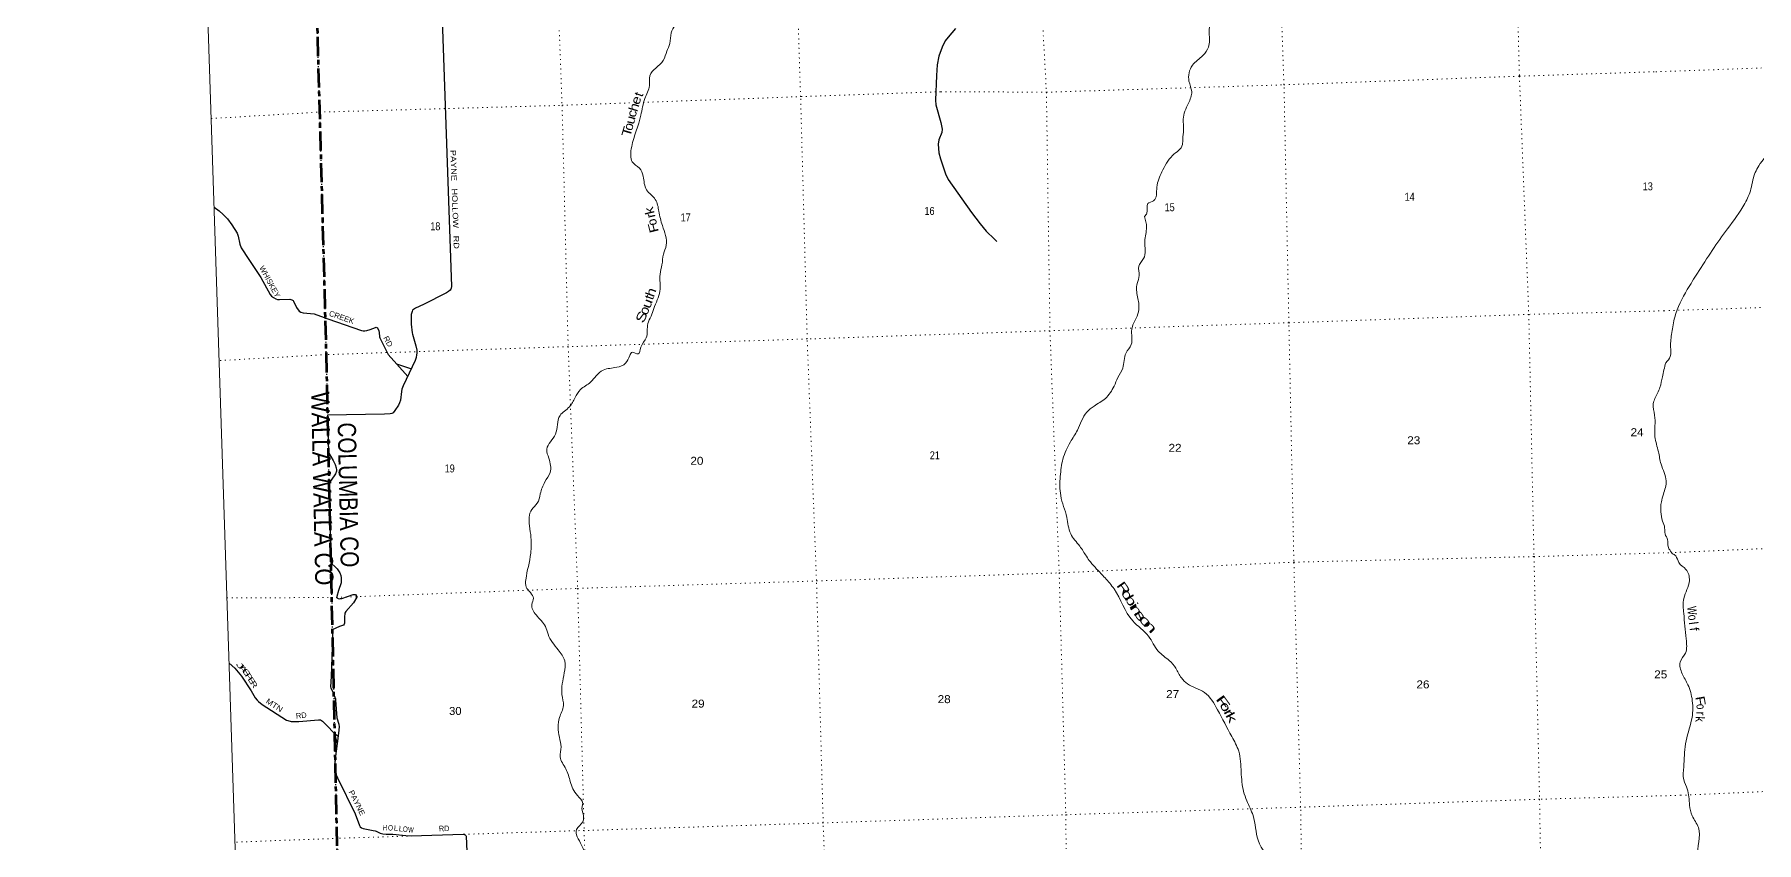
# Model space of a CAD drawing. Header units: feet. Extents: x 757852 to 1040949, y -536576 to -344549.
# Drawn here: x 757852 to 795673, y -487262 to -469519 of the extents above; entities that cross this region are included whole.
import ezdxf
from ezdxf.enums import TextEntityAlignment as Align

# ---------------------------------------------------------------- set-up
doc = ezdxf.new("R2010")
doc.units = ezdxf.units.FT
doc.header["$LTSCALE"] = 70
doc.linetypes.add('DOTTED', pattern=[1.5, 0.3, -1.2])
doc.linetypes.add('LONG_DASH_SHORT_DASH', pattern=[9.9, 6, -1.2, 1.5, -1.2])
for name, color, linetype, lineweight in [('11', 7, 'LONG_DASH_SHORT_DASH', 60), ('29', 7, 'Continuous', 25), ('31', 7, 'Continuous', 13), ('39', 7, 'Continuous', 13), ('4', 7, 'Continuous', 13), ('6', 7, 'DOTTED', 25), ('7', 7, 'DOTTED', 13)]:
    doc.layers.add(name, color=color, linetype=linetype, lineweight=lineweight)
for name, color, linetype in [('12', 7, 'Continuous'), ('30', 7, 'Continuous'), ('41', 7, 'Continuous')]:
    doc.layers.add(name, color=color, linetype=linetype)

msp = doc.modelspace()

# ---------------------------------------------------------------- linework, layer by layer
at = {"layer": '11'}
msp.add_lwpolyline([(761378.42, -460644.66), (763820.63, -460566.83), (764257.69, -476521.98), (764572.3, -490844.45)], dxfattribs=at)
at = {"layer": '29'}
for p, q in [((765805.4, -476751.8), (766129.5, -476857.95)), ((764433.3, -484859.55), (764520.39, -484926.59))]:
    msp.add_line(p, q, dxfattribs=at)
for points in [[(766799.74, -468988.6), (767012.18, -475055.11), (767003.63, -475089.35), (766994.6, -475109.4), (766978.57, -475133.47), (766947.5, -475161.56), (766901.87, -475190.73), (766399.6, -475446.78), (766220.87, -475530.61), (766175.77, -475558.69), (766157.73, -475574.74), (766144.7, -475598.8), (766127.34, -475671.58), (766124.65, -475711.12), (766125.83, -475883.88), (766148.71, -476072.16), (766154.6, -476101.23), (766230.62, -476353.15), (766246.93, -476449.24), (766248.94, -476519.44), (766244.93, -476553.54), (766236.91, -476609.7), (766214.49, -476678.04), (765952.37, -477232.91), (765922.21, -477305.69), (765910.15, -477362.39), (765889.72, -477547.25), (765872.09, -477606.55), (765850.04, -477656.7), (765768.19, -477775.33), (765727.77, -477825.18), (765699.71, -477843.23), (765662.05, -477850.74), (765537.78, -477858.65), (764285.54, -477875.32), (764308.59, -478695.67), (764414.12, -478873.07), (764456.92, -478960.42), (764477.28, -479033.28), (764482.98, -479076.76), (764482.98, -479106.84), (764467.23, -479163.75), (764369.73, -479307.42), (764323.63, -479385.64), (764362.22, -481121.61), (764479.48, -481228.92), (764503.29, -481253.09), (764558.66, -481341.24), (764581.71, -481399.41), (764591.69, -481450.55), (764590.73, -481513.73), (764585.72, -481557.86), (764531.83, -481724.76), (764491.51, -481858.72), (764490.01, -481877.77), (764492.67, -481888.18), (764505.04, -481896.83), (764525.58, -481902.85), (764550.14, -481907.86), (764575.7, -481906.86), (764601.51, -481900.78), (764854.05, -481818.76), (764885.89, -481814.59), (764900.93, -481819.61), (764919.97, -481835.65), (764929.33, -481850.44), (764933, -481866.74), (764932, -481874.77), (764855.51, -481996.93), (764688.61, -482186.39), (764670.41, -482223.76), (764658.37, -482313.48), (764663.89, -482444.41), (764657.14, -482469.71), (764637.84, -482488.53), (764552.27, -482521.06), (764390.78, -482590.81), (764395.29, -482757.3)], [(778082.96, -469385.33), (777917.12, -469575.93), (777850.98, -469660.17), (777784.38, -469799.18), (777712.08, -469995.68), (777674.59, -470189.67), (777662.85, -470419.72), (777644.52, -470959.85), (777648.52, -471064.94), (777760.77, -471449.87), (777786.84, -471601.66), (777781.76, -471675.48), (777710.67, -471830.31), (777697.2, -471930.43), (777714.68, -472115.11), (777751.11, -472247.12), (777859, -472576.42), (777917.8, -472704.43), (778433.99, -473425.1), (778618.55, -473679.62), (778754.98, -473835.98), (778940.18, -474015.93), (778989.87, -474064.43)], [(761796.73, -473311.12), (761910.21, -473393.52), (761996.4, -473469.73), (762090.62, -473570.02), (762184.61, -473700.86), (762302.62, -473881.37), (762329.15, -473945.09), (762363.23, -474125.61), (762390.89, -474204.99), (762559.33, -474458), (762824.55, -474854.16), (763026.84, -475228.26), (763059.78, -475264.87), (763099.87, -475296.96), (763154, -475325.04), (763192.08, -475335.07), (763233.12, -475339.92), (763461.85, -475332.74), (763506.79, -475345.1), (763530.84, -475361.14), (763543.52, -475376.23), (763606.07, -475516.44), (763665.14, -475591.8), (763703.23, -475619.88), (763752.28, -475633.99), (763995.98, -475656.38), (764296.44, -475761.09), (765033.38, -476018.29), (765069.29, -476025.04), (765108.38, -476027.04), (765149.47, -476021.03), (765225.51, -475996.24), (765344.6, -475950.45), (765357.94, -475946.82), (765372.98, -475950.83), (765389.01, -475962.86), (765415.16, -476024.32), (765424.09, -476061.14), (765427.3, -476158.1), (765434.11, -476183.49), (765619.92, -476544.52), (765813.34, -476760.71), (766049.99, -477026.26)], [(764395.29, -482757.3), (764366.49, -483620.09), (764352.09, -483843.57), (764362.13, -483872.28), (764390.34, -483922.99), (764461.37, -484104.06), (764466.66, -484137.61), (764490.15, -484521.39), (764537.98, -484660.85), (764542.42, -484718.8), (764529, -484860.07), (764448.37, -485483.24), (764448.42, -485572.33), (764454.49, -485643.88), (764473.68, -485757.63), (764507.83, -485841.49), (764898.24, -486631.37), (764988.56, -486886.32), (765008.2, -486914.4), (765034.15, -486938.26), (765069.42, -486952.57), (765294.41, -486995.82), (765331.58, -487002.84), (765354.62, -487011.53), (765444.32, -487057.46), (765474.68, -487066.01), (765504.85, -487071.63), (765579.64, -487078.08), (765726.47, -487076.3), (766009.2, -487106.72), (766127.05, -487112.34), (767264.14, -487081.45), (767292.2, -487087.07), (767311.84, -487095.49), (767327.28, -487108.13), (767334.29, -487119.36), (767412.19, -488952.29)], [(762127.43, -483324.81), (762251.97, -483436.25), (762400.3, -483608.74), (762613.38, -483933.51), (762700.38, -484084.96), (762741.07, -484134.24), (762773.14, -484166.33), (762851.4, -484228.4), (763389.53, -484573.5), (763418.67, -484585.03), (763490.75, -484603.59), (763542.87, -484607.6), (763660.31, -484605.48), (764088.89, -484566), (764137.21, -484569.49), (764159.25, -484579.52), (764180.3, -484595.56), (764271.52, -484692.42), (764433.3, -484859.55), (764500.25, -485082.21)]]:
    msp.add_lwpolyline(points, dxfattribs=at)
at = {"layer": '39'}
for points in [[(787597.55, -448813.9), (787524.59, -449077.08), (787650.69, -449286.79), (788034.64, -449681.28), (788324.89, -450041.18), (788412.57, -450300.4), (788388.08, -450682.01), (788438.05, -451010.75), (788386.31, -451193), (788339.36, -451397.11), (788290.85, -451725.51), (788500.54, -452136.49), (788610.59, -452571.2), (788625.87, -452773), (788715.13, -453076.24), (788648.12, -453449.41), (788688.71, -453740.43), (788654.59, -453910), (788594.75, -454146.65), (788524.98, -454422.47), (788497.12, -454729.09), (788469.26, -455314.45), (788436.76, -455662.89), (788455.33, -455923.05), (788473.91, -456248.25), (788301.89, -456459.72), (788057.55, -456931.63), (788110.53, -457063.91), (788097.13, -457194.64), (787935.85, -457405), (787717.88, -457715.64), (787702.91, -457914.56), (787623.51, -458390.37), (787435.86, -458818.1), (787269.43, -459052.69), (787230.95, -459268.51), (787062.15, -459549.28), (787055.06, -459743.9), (786992.5, -460185.02), (786769.73, -460473.8), (786771.32, -460910.53), (786880.66, -461325.24), (787004.1, -461460.91), (787024.26, -461910.98), (786802.23, -462668.59), (786680.53, -462973.65), (786533.08, -463009.18), (786320.61, -463081.19), (786321.92, -463341.61), (786254.47, -463534.46), (786212.12, -463754.43), (786273.35, -464060.72), (786069.21, -464364.84), (786081.34, -464590.8), (786008.45, -464855.98), (785976.56, -465087.59), (785831.27, -465295.35), (785802.47, -465669.1), (785640.91, -465871.45), (785371.9, -466159.95), (785362.81, -466410.74), (785321.31, -466654.72), (785236.16, -466858.25), (785002.2, -466947.08), (784916.05, -467178.69), (784878.14, -467466.62), (784720.45, -467720.93), (784430.58, -468100.36), (784353.39, -468245.48), (784239.5, -468488.15), (784116.72, -468707.1), (783879.39, -468926.29), (783686.65, -469211.95), (783652.47, -469491.73), (783637.21, -469794.84), (783515.22, -469979.7), (783283.84, -470196.67), (783207.94, -470546.12), (783268.38, -470774.29), (783195.13, -471029.47), (783080.96, -471376.34), (783091.36, -471610.38), (783070.59, -471815.52), (783064.86, -471935.95), (782846.45, -472178.49), (782614.07, -472535.75), (782501.55, -472872.53), (782427.8, -473169.8), (782305.51, -473234.45), (782284.88, -473443.6), (782233.27, -473517.64)], [(793677.49, -476727.41), (793777.94, -476586.93), (793785.02, -476379.67), (793812.59, -476065.19), (793877.43, -475725.31), (794152.05, -475118.93), (794374.89, -474763.56), (794701.12, -474259.91), (795034.36, -473786.18), (795416.96, -473228.34), (795548.82, -472912.27), (795594.12, -472707.72), (795720.44, -472405.92), (796031.53, -471989.22), (796163.99, -471691.22), (796247.78, -471258.23), (796369.85, -470829.96), (796632.37, -470221.99), (796732.77, -469685.93), (796777.56, -469346.74), (796709.66, -468818.49), (796652.41, -468368.26), (796526.15, -467954.57), (796313.09, -467525.78), (795865.97, -466759.37), (795851.23, -466380.03), (795963.83, -466028.45), (795894.35, -465572.61), (795741.73, -465031.2), (795696.37, -464815.7), (795598.66, -464475.39), (795405.43, -464218.76), (795310.8, -463910.51), (795179.4, -463044.79), (794958.98, -462576.06), (794891.24, -462351.28), (794781.77, -462019.42), (794923.28, -461572.38), (794958.9, -461139.05), (794784.42, -460783.29), (794746.18, -460481.13), (794707.32, -460100.61), (794741.31, -459619.09), (794843.07, -458705.14), (794742.69, -458165.95), (794535.67, -457797.25), (794216.73, -457388.47), (793946.37, -457039.76), (793779.11, -456898.81), (793488.44, -456309.9), (793494.31, -456066.51), (793378.24, -455537.91), (793182.78, -454908.04), (793171.16, -454464.03), (793405.98, -454212.49), (793406.25, -453981.36), (793426.64, -453572.66), (793354.77, -452747.1), (793256.33, -452205.83), (792993.49, -451728.52), (792928.32, -451401.15), (792891.01, -451305.97), (792804.84, -451256.77)], [(772122.47, -468316.85), (772090.72, -468440.25), (772148.87, -468716.6), (772155.83, -468854.59), (772059.78, -468978.37), (772010.97, -469130.46), (771921.3, -469320.13), (771836.66, -469481.56), (771807.06, -469721.09), (771740.69, -469887.85), (771661.56, -470091.16), (771366.1, -470426.72), (771357.8, -470643.42), (771259.39, -470925.58), (771170.09, -471293.56), (770969.56, -471978.23), (770948.56, -472177.37), (770981.76, -472318.4), (771137.32, -472452.88), (771220.12, -472632.14), (771295.18, -472931.9), (771487.59, -473141.15), (771565.3, -473402.75), (771642.88, -473716.45), (771728.7, -474148.05), (771667.42, -474344.68), (771633.67, -474580.36), (771592.75, -474784.25), (771590.04, -475157.03), (771452.93, -475536.8), (771394.66, -475705.27), (771324.13, -475868.18), (771289.1, -476180.04), (771169.83, -476384.83), (771110.91, -476535.29), (770980.88, -476496.04), (770925.25, -476570.23), (770834.8, -476737.89), (770639.04, -476827.31), (770343.78, -476888.36), (770189.46, -477012.31), (770065.81, -477151.14), (769842.67, -477317.71), (769724.33, -477492.41), (769600.98, -477695.36), (769394.76, -477885.34), (769294.99, -478297.79), (769186.4, -478464.12), (769103.76, -478625.47), (769149.14, -478826.16), (769176.33, -479135.71), (769061.21, -479344.36), (768962.09, -479606.51), (768895.15, -479813.37), (768773.37, -479948.12), (768723.92, -480306.61), (768757.27, -480563.84), (768751.55, -480908.68), (768643.84, -481491.73), (768651.59, -481651.74), (768809.15, -481898.35), (768775.83, -482033.83), (768868.52, -482264.81), (769072.61, -482519.72), (769130.9, -482687.86), (769354.28, -483032.21), (769497.51, -483271.34), (769488.92, -483536.14), (769437.69, -484012.91), (769468.52, -484256.21), (769383.38, -484515.83), (769380.89, -484950.72), (769418.6, -485161.7), (769398.26, -485378.85), (769522.35, -485644.74), (769620.78, -485923.6), (769776.42, -486228.39), (769893.2, -486402.38), (769877.93, -486481.08), (769901.31, -486628.49), (769893.57, -486805.09), (769757.03, -486976.47), (769869.8, -487318.91), (770031.47, -487903.98), (770120.51, -488257.33), (770096.22, -488420.53), (770057.66, -488578.24), (769917.32, -488811.87), (769913.75, -489104.53), (769852.26, -489407.36), (769796.65, -489649.86)], [(782233.27, -473517.64), (782275.79, -473750.49), (782238.74, -474062.43), (782212.17, -474442.11), (782103.65, -474610.44), (782116.78, -474808.31), (782068.83, -474984.41), (782079.45, -475280.55), (782107.49, -475558.02), (782046.07, -475750.65), (781952.18, -475990.56), (781940.15, -476327.62), (781826.18, -476512.18), (781753.73, -476845.47), (781648.58, -477051.74), (781563, -477243.26), (781371.55, -477508.84), (781122.39, -477678.38), (780964.34, -477810.48), (780757.55, -478208.87), (780604.02, -478467.03), (780440.6, -478841.77), (780381.91, -479222.63), (780391.03, -479645.06), (780524.74, -480122.98), (780610.06, -480484.48), (780808.63, -480753.61), (780955.31, -480976.58), (781042.19, -481101.59), (781180.4, -481256.75), (781364.2, -481450.29), (781561.84, -481693.41), (781972.83, -482393.45), (782320.65, -482733.18), (782533.34, -483059.89), (782771.77, -483263.43), (782920.66, -483436.23), (783040.81, -483648.16), (783174.14, -483779.46), (783546.68, -483968), (783835.65, -484347.98), (784148.21, -484937.47), (784300.34, -485256.41), (784355.05, -485717.23), (784408.48, -486142.02), (784478.02, -486343.81), (784614.23, -486667.35), (784728.23, -487212.12), (785074.05, -487776.33), (785286.6, -488099.04), (785483.6, -488380.25), (785566.26, -488667.71), (785688.05, -488813.46), (785825.12, -489104.92), (785923.05, -489257.57), (786019.97, -489382.2), (786143.56, -489521.88), (786365.78, -489665.9), (786523.06, -489848.41), (786666.01, -490103.9)], [(793677.49, -476727.41), (793606.25, -477038.61), (793550.27, -477271.11), (793440.4, -477513.62), (793404.2, -477625.17), (793435.4, -477878.47), (793442.3, -478351.08), (793518.44, -478680.86), (793576.52, -478955.2), (793688.14, -479321.73), (793628.37, -479616.49), (793582.15, -479784.5), (793611.41, -480208.19), (793654.93, -480356.85), (793663.54, -480484.76), (793720.39, -480612.89), (793729.64, -480758.81), (793749.57, -480810.17), (793822.14, -480915.66)], [(794103.05, -489001.22), (794158.2, -488570.36), (794267.61, -488243.02), (794407.96, -487940.73), (794375.85, -487582.08), (794396.17, -486932.21), (794259.06, -486673.65), (794203.07, -486440.43), (794151.06, -486086.49), (794074.03, -485884.14), (794074.62, -485602.75), (794111.82, -485097.01), (794246.62, -484569.81), (794262.53, -484147.2), (794164.48, -483796.85), (794040.01, -483555.95), (793997.24, -483298.16), (794111.03, -483101.29), (794126.71, -482791.24), (794073.83, -482232.33), (794074.8, -481902.69), (794198.02, -481508.54), (794121.58, -481263.97), (793966.14, -481116.58), (793897.01, -480970.23), (793822.14, -480915.66)]]:
    msp.add_spline(points, degree=3, dxfattribs=at)
at = {"layer": '4'}
for points in [[(1039242.56, -525836.22), (1018370.82, -526769.91), (986566.33, -528148.83), (954759.98, -529484.01), (922951.82, -530775.43), (891141.91, -532023.1), (859330.32, -533227.02), (827517.11, -534387.17), (795702.32, -535503.56), (763886.04, -536576.2), (757851.71, -353854.74), (789416.66, -352790.58), (820980.12, -351683.01), (852542.04, -350532.02), (884102.33, -349337.62), (915660.96, -348099.8), (947217.84, -346818.58), (978772.94, -345493.96), (1000559.5, -344549.37)], [(1039242.56, -525836.22), (1018370.82, -526769.91), (986566.33, -528148.83), (954759.98, -529484.01), (922951.82, -530775.43), (891141.91, -532023.1), (859330.32, -533227.02), (827517.11, -534387.17), (795702.32, -535503.56), (763886.04, -536576.2), (757851.71, -353854.74)]]:
    msp.add_lwpolyline(points, dxfattribs=at)
at = {"layer": '6'}
msp.add_lwpolyline([(763329.2, -445162.53), (763535.17, -449951.63), (763674.48, -455292.19), (763820.63, -460566.83), (763961.74, -465915.32), (764111.48, -471226.37), (764255.41, -476550.19), (764377.3, -481886.8), (764491.05, -487180.41), (764572.3, -490844.45)], dxfattribs=at)
at = {"layer": '7'}
for points in [[(789864.36, -444268.08), (790016.91, -449138.84), (790149.12, -454449.61), (790240.76, -459805.96), (790327.89, -465148.45), (790465.26, -470434.99), (790670.94, -475664.88), (790785.38, -480984.33), (790908.13, -486311.47), (790969.31, -489955.07)], [(779125.89, -444633.74), (779214.27, -449415.65), (779371.43, -454749.53), (779555.25, -460154.56), (779785.38, -465449.67), (780077.3, -470786.57), (780154.67, -476025.23), (780357.49, -481343.4), (780503.54, -486647.64), (780532, -490310.34)], [(785713.12, -490134.58), (785660.85, -486486.24), (785510.93, -481073.94), (785401.88, -475848.47), (785294.9, -470624.93), (785100.83, -465326.47), (784905.18, -459984), (784716.84, -454621.22), (784565.27, -449275.1), (784474.94, -444452.23)], [(768592.59, -444987.54), (768751.05, -449741.97), (768904.48, -455084.01), (769071.67, -460417.52), (769241.09, -465756.96), (769439.89, -471075.27), (769573.68, -476373.96), (769782.16, -481681.9), (769924.48, -486994.29), (770025.82, -490663.19)], [(775308.68, -490486.36), (775174.19, -486831.46), (775027.43, -481507.21), (774823.17, -476205.13), (774678.63, -470886.8), (774503.49, -465611.69), (774294.57, -460291.75), (774128.95, -454890.05), (773985.99, -449559.65), (773835.91, -444812.04)], [(793460.5, -470337.78), (795764.64, -470255.91), (801181.28, -470039.12), (806530.92, -469858.81), (811999.89, -469658.11)], [(771218.53, -471010.6), (774688.6, -470884.43), (777755.66, -470776.58), (780077.3, -470786.57), (785294.9, -470624.93), (790465.26, -470434.99), (793460.5, -470337.78)], [(761732.47, -471365.21), (764113.8, -471224.05), (769439.89, -471075.27), (770919.27, -471021.48)], [(793641.05, -475586.13), (795928.4, -475511.82), (801332.63, -475317.17), (806704.79, -475122.99), (812039.79, -474944.09)], [(793641.05, -475586.13), (790670.94, -475664.88), (785401.88, -475848.47), (780154.67, -476025.23), (774823.17, -476205.13), (769573.68, -476373.96), (764257.74, -476549.02), (761908.02, -476681.35)], [(810929.93, -480317.9), (806867.02, -480467.05), (801543.04, -480634.42), (796108.08, -480796.51), (793823.72, -480895.99)], [(762079.95, -481887.3), (764374.98, -481884.47), (769782.16, -481681.9), (775031.87, -481519.07), (780355.41, -481341.47), (785512.08, -481105.96), (790785.38, -480984.33), (793823.72, -480895.99)], [(794007.02, -486224.24), (796288.16, -486123.56), (801706.87, -485932.66), (807016.77, -485763.76), (812370.28, -485579.3)], [(794007.02, -486224.24), (790908.13, -486311.47), (785660.85, -486486.24), (780533.79, -486650.53), (775174.19, -486831.46), (764517.44, -487169.45), (762257.17, -487253.48)]]:
    msp.add_lwpolyline(points, dxfattribs=at)

# ---------------------------------------------------------------- texts
at = {"layer": '12'}
for s, width, p in [('WALLA WALLA CO', 0.9, (763927.27, -477367.9)), ('COLUMBIA CO', 0.85, (764510.5, -478042.58))]:
    msp.add_text(s, height=400, rotation=271.258, dxfattribs=dict(at, width=width)).set_placement(p)
at = {"layer": '30'}
for s, rotation, width, p in [('PAYNE   HOLLOW   RD', 272.006, 1.25, (766987.23, -472056.62)), ('PAYNE', 296.301, 1.1, (764748.58, -486148.03)), ('RD', 1.556, 0.8, (766735.9, -487015.77))]:
    msp.add_text(s, height=120, rotation=rotation, dxfattribs=dict(at, width=width)).set_placement(p)
for s, rotation, width, p in [('H', 357.569, 0.65, (765551.04, -486995.81)), ('O', 357.195, 0.7, (765669.07, -486998.12)), ('L', 354.858, 0.9, (765786.64, -487005.78)), ('L', 353.858, 0.9, (765894.2, -487017.3)), ('O', 354.772, 0.7, (765992.12, -487028.59)), ('W', 356.556, 0.65, (766116.84, -487042.19))]:
    msp.add_text(s, height=120, rotation=rotation, dxfattribs=dict(at, width=width)).set_placement(p, align=Align.CENTER)
at = {"layer": '31'}
for s, rotation, p in [('WHISKEY', 298.402, (762967.86, -474975.56)), ('CREEK', 340.76, (764578.25, -475785.31))]:
    msp.add_text(s, height=120, rotation=rotation, dxfattribs=at).set_placement(p, align=Align.CENTER)
for s, rotation, width, p in [('RD', 297.233, 1.05, (765566.32, -476287.4)), ('J', 314.177, 2.15, (762326.79, -483418.71)), ('A', 310.693, 1.7, (762391.45, -483488.54)), ('S', 310.693, 1.65, (762458.94, -483564.31)), ('P', 303.269, 1.45, (762512.97, -483651.62)), ('E', 303.269, 1.45, (762571.44, -483740.85)), ('R', 303.269, 1.3, (762625.33, -483824.12)), ('MTN', 327.328, 1.15, (763090.41, -484297.18)), ('RD', 5.263, 0.85, (763716.74, -484529.98))]:
    msp.add_text(s, height=120, rotation=rotation, dxfattribs=dict(at, width=width)).set_placement(p, align=Align.CENTER)
at = {"layer": '41'}
for s, rotation, width, p in [('e', 70.111, 1.2, (771157.36, -470995.51)), ('t', 70.111, 1.1, (771214.25, -470866.37)), ('h', 73.072, 1.2, (771114.39, -471144.63)), ('c', 76.404, 1.15, (771069.49, -471278.46)), ('T', 73.769, 1.35, (770962.3, -471681.49)), ('o', 73.769, 1.1, (770995.46, -471569.83)), ('u', 76.315, 1.2, (771035.97, -471419.07)), ('k', 103.365, 1.2, (771453.38, -473367.43)), ('r', 103.762, 1.15, (771481.33, -473475.78)), ('F', 104.02, 1.4, (771539.59, -473739.73)), ('u', 69.969, 1.35, (771401.66, -475460.17)), ('h', 70.328, 1.25, (771484.45, -475212.85)), ('t', 69.969, 1.1, (771442.69, -475322.64)), ('S', 66.205, 1.4, (771275.47, -475760.7)), ('o', 70.91, 1.15, (771339.07, -475612.01)), ('R', 304.906, 1.55, (781690.84, -481738.47)), ('o', 300.721, 1.5, (781765.12, -481868.91)), ('b', 301.546, 1.6, (781847.36, -481998.75)), ('i', 303.046, 1.4, (781914.97, -482116.27)), ('n', 303.635, 1.7, (781969.17, -482210)), ('s', 303.832, 1.85, (782057.56, -482332.05)), ('W', 275.316, 0.75, (794159.52, -482177.29)), ('o', 313.281, 1.95, (782180.58, -482466.73)), ('n', 313.008, 2.05, (782285.95, -482583.75)), ('o', 275.494, 0.85, (794175.35, -482329.07)), ('F', 305.836, 1.95, (783874.63, -484236.31)), ('F', 279.798, 1.3, (794346.49, -484167.06)), ('o', 298.376, 1.4, (783923.6, -484326.42)), ('r', 298.376, 1.6, (783995.33, -484453.65)), ('k', 298.376, 1.6, (784052.72, -484561.5)), ('o', 274.18, 0.8, (794355.7, -484284.02)), ('k', 268.779, 0.9, (794333.3, -484551.27))]:
    msp.add_text(s, height=200, rotation=rotation, dxfattribs=dict(at, width=width)).set_placement(p, align=Align.CENTER)
for s, rotation, p in [('o', 104.02, (771512.52, -473619.65)), ('l', 277.494, (794189.73, -482457.35)), ('f', 277.122, (794207.72, -482587.65)), ('r', 269.963, (794349.63, -484428.77))]:
    msp.add_text(s, height=200, rotation=rotation, dxfattribs=at).set_placement(p, align=Align.CENTER)
at = {"layer": '7'}
for s, width, p in [('13', 0.85, (793173.89, -472941.18)), ('14', 0.85, (787943.17, -473171.41)), ('17', 0.85, (772043.5, -473623.43)), ('16', 0.85, (777399.26, -473481.57)), ('15', 0.85, (782672.54, -473400.41)), ('18', 0.85, (766545.7, -473817.51)), ('23', 1.1, (788001.77, -478516.98)), ('24', 1.1, (792906.63, -478339.98)), ('20', 1.1, (772257.76, -478967.64)), ('21', 0.85, (777516.04, -478846.95)), ('22', 1.1, (782759.08, -478683.42)), ('19', 0.85, (766861.06, -479135.51)), ('26', 1.1, (788203.48, -483877.38)), ('25', 1.1, (793425.63, -483657.35)), ('28', 1.1, (777688.31, -484201.31)), ('27', 1.1, (782706.33, -484090.19)), ('30', 1.05, (766959.1, -484460.62)), ('29', 1.1, (772283.77, -484299.96))]:
    msp.add_text(s, height=175, dxfattribs=dict(at, width=width)).set_placement(p)

doc.saveas('drawing.dxf')
